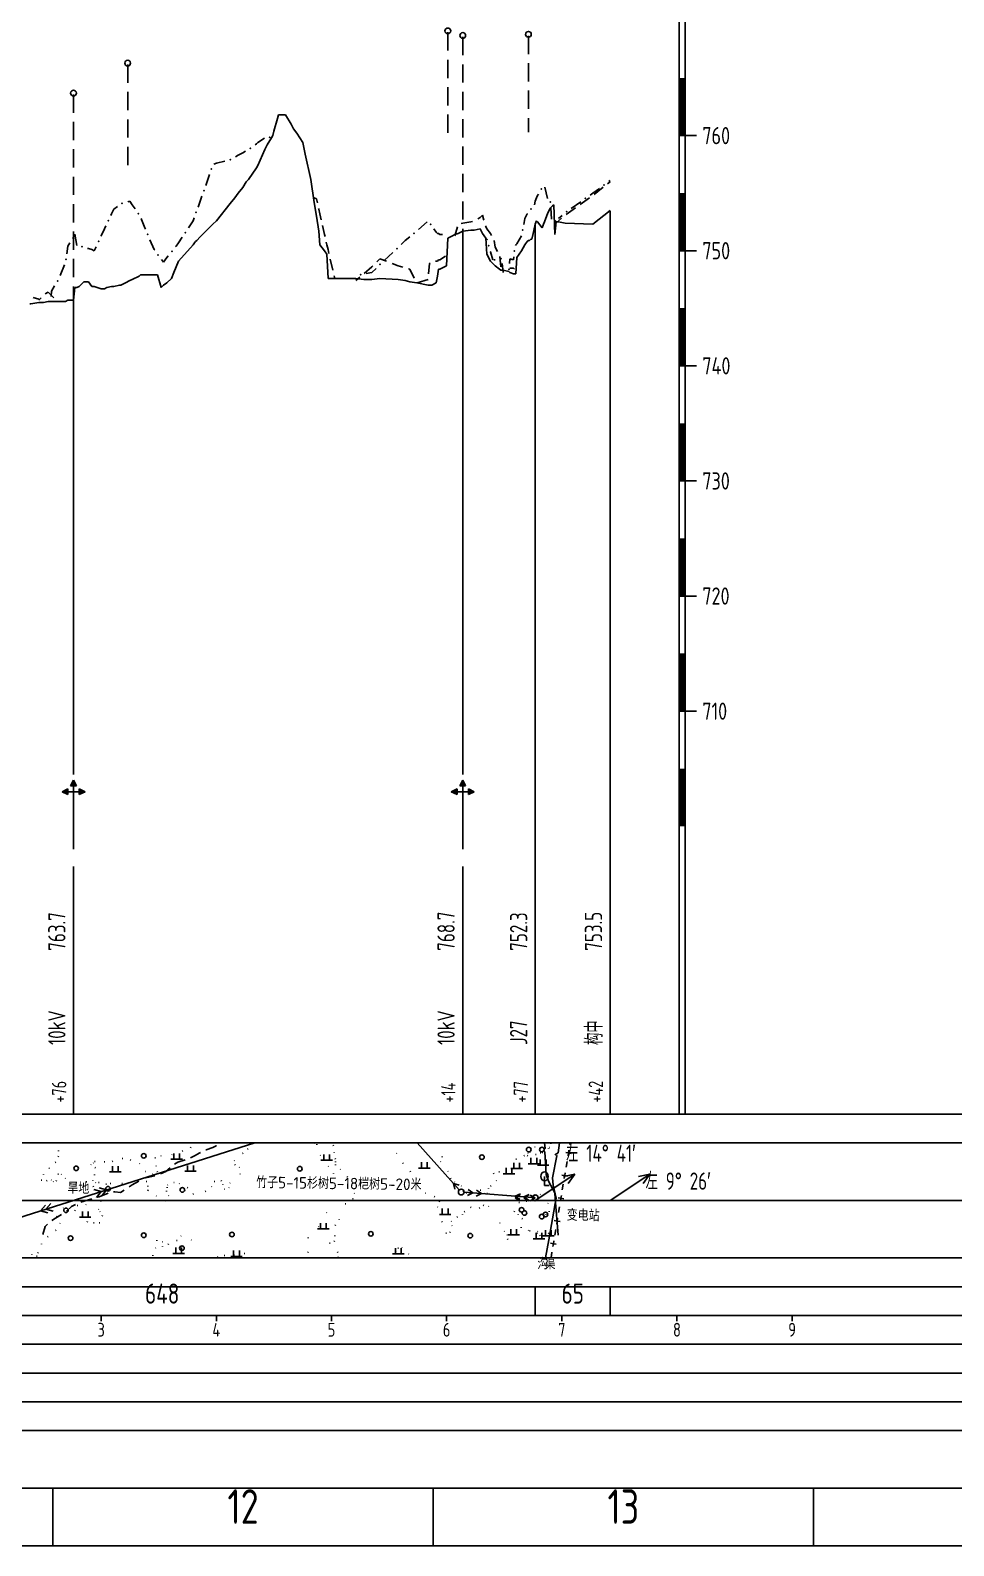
# Model space of a CAD drawing. Header units: millimetres. Extents: x -75 to 1114, y 1275 to 2116.
# Drawn here: x 647.7 to 808.1, y 1275 to 1538.3 of the extents above; entities that cross this region are included whole.
import ezdxf
from ezdxf.enums import TextEntityAlignment as Align

# ---------------------------------------------------------------- set-up
doc = ezdxf.new("R2010")
doc.units = ezdxf.units.MM
doc.linetypes.add('DOT', pattern=[6.35, 0, -6.35])
doc.linetypes.add('HIDDEN2', pattern=[4.7625, 3.175, -1.5875])
for name, color, linetype in [('中心断面', 1, 'Continuous'), ('交叉跨越注记', 3, 'Continuous'), ('右边线', 3, 'Continuous'), ('图框', 1, 'Continuous'), ('地物-交叉跨越', 6, 'Continuous'), ('地物-地类界', 5, 'Continuous'), ('地物-建筑', 2, 'Continuous'), ('地物-植被', 84, 'Continuous'), ('地物-水系', 5, 'Continuous'), ('地物-注记', 1, 'Continuous'), ('地物-道路', 1, 'Continuous'), ('左边线', 2, 'Continuous'), ('标注', 3, 'Continuous')]:
    doc.layers.add(name, color=color, linetype=linetype)
doc.styles.get("Standard").update_dxf_attribs({"font": 'tssdeng', "bigfont": 'tssdchn'})

# ---------------------------------------------------------------- blocks, each defined once
blk = doc.blocks.new('24933331')
at = {"layer": '图框'}
for p, q in [((760.4, 1350), (760.4, 1920)), ((761.4, 1350), (761.4, 1920)), ((760.6, 1520), (760.6, 1530)), ((760.8, 1520), (760.8, 1530)), ((761, 1520), (761, 1530)), ((761.2, 1520), (761.2, 1530)), ((760.4, 1520), (763.4, 1520)), ((760.6, 1500), (760.6, 1510)), ((760.8, 1500), (760.8, 1510)), ((761, 1500), (761, 1510)), ((761.2, 1500), (761.2, 1510)), ((760.4, 1500), (763.4, 1500)), ((760.6, 1480), (760.6, 1490)), ((760.8, 1480), (760.8, 1490)), ((761, 1480), (761, 1490)), ((761.2, 1480), (761.2, 1490)), ((760.4, 1480), (763.4, 1480)), ((760.6, 1460), (760.6, 1470)), ((760.8, 1460), (760.8, 1470)), ((761, 1460), (761, 1470)), ((761.2, 1460), (761.2, 1470)), ((760.4, 1460), (763.4, 1460)), ((760.6, 1440), (760.6, 1450)), ((760.8, 1440), (760.8, 1450)), ((761, 1440), (761, 1450)), ((761.2, 1440), (761.2, 1450)), ((760.4, 1440), (763.4, 1440)), ((760.6, 1420), (760.6, 1430)), ((760.8, 1420), (760.8, 1430)), ((761, 1420), (761, 1430)), ((761.2, 1420), (761.2, 1430)), ((760.4, 1420), (763.4, 1420)), ((760.6, 1400), (760.6, 1410)), ((760.8, 1400), (760.8, 1410)), ((761, 1400), (761, 1410)), ((761.2, 1400), (761.2, 1410))]:
    blk.add_line(p, q, dxfattribs=at)
at = {"layer": '图框', "width": 0.8}
for s, p in [('760', (764.4, 1518.5)), ('750', (764.4, 1498.5)), ('740', (764.4, 1478.5)), ('730', (764.4, 1458.5)), ('720', (764.4, 1438.5)), ('710', (764.4, 1418.5))]:
    blk.add_text(s, height=3, dxfattribs=at).set_placement(p)
blk = doc.blocks.new('249346159')
at = {"layer": '地物-道路'}
for p, q in [((676.23, 1342.74), (677.11, 1343.27)), ((677.11, 1343.27), (677.26, 1343.34)), ((678.17, 1343.76), (678.24, 1343.8)), ((678.24, 1343.8), (679.41, 1344.18)), ((679.41, 1344.18), (679.97, 1344.45)), ((679.97, 1344.45), (680.02, 1344.5)), ((680.88, 1344.99), (680.91, 1345)), ((671.21, 1340.01), (671.96, 1340.65)), ((672.72, 1341.29), (673.34, 1341.63)), ((673.34, 1341.63), (674.57, 1342.03)), ((675.5, 1342.41), (676.23, 1342.74)), ((664.84, 1337.33), (665.39, 1337.71)), ((665.39, 1337.71), (666.56, 1338.35)), ((667.38, 1338.87), (668.26, 1339.04)), ((668.26, 1339.04), (669.34, 1339.28)), ((670.28, 1339.61), (671.21, 1340.01)), ((656.47, 1334.67), (658.38, 1335.27)), ((659.34, 1335.55), (659.96, 1335.72)), ((659.96, 1335.72), (661.19, 1336.28)), ((662.16, 1336.48), (662.36, 1336.5)), ((662.36, 1336.5), (663.38, 1336.34)), ((663.38, 1336.34), (664.02, 1336.76)), ((652.05, 1331.92), (653.12, 1332.57)), ((653.96, 1333.1), (654.87, 1333.94)), ((654.87, 1333.94), (655.56, 1334.27)), ((649.84, 1329.07), (650.28, 1330.44)), ((650.28, 1330.44), (650.67, 1330.85)), ((651.44, 1331.48), (652.05, 1331.92))]:
    blk.add_line(p, q, dxfattribs=at)
blk = doc.blocks.new('k9220')
at = {"layer": '地物-植被'}
for p, q in [((-1, 0), (1, 0)), ((-0.5, 0), (-0.5, 1)), ((0.5, 0), (0.5, 1))]:
    blk.add_line(p, q, dxfattribs=at)
blk = doc.blocks.new('k9371')
at = {"layer": '地物-植被'}
blk.add_circle((0, 0), 0.4, dxfattribs=at)
blk = doc.blocks.new('249349160')
at = {"layer": '地物-水系'}
for p, q in [((737.1, 1343.99), (736.66, 1343.52)), ((736.98, 1345), (737.1, 1343.99))]:
    blk.add_line(p, q, dxfattribs=at)
blk = doc.blocks.new('249349161')
at = {"layer": '地物-水系'}
for p, q in [((736.934, 1343.552), (737.034, 1343.408)), ((737.034, 1343.408), (737.258, 1339.514)), ((737.258, 1339.514), (737.686, 1338.352)), ((737.686, 1338.352), (738.412, 1336.94)), ((738.412, 1336.94), (738.77, 1336.262)), ((738.77, 1336.262), (738.836, 1335.324)), ((738.836, 1335.324), (739.392, 1328.956))]:
    blk.add_line(p, q, dxfattribs=at)
blk = doc.blocks.new('249349163')
at = {"layer": '地物-水系'}
for p, q in [((739.34, 1343.26), (738.8, 1342.91)), ((739.58, 1345), (739.34, 1343.26))]:
    blk.add_line(p, q, dxfattribs=at)
blk = doc.blocks.new('249349164')
at = {"layer": '地物-水系'}
for p, q in [((739.07, 1342.88), (739.13, 1342.72)), ((739.13, 1342.72), (738.36, 1338.89)), ((738.36, 1338.89), (738.48, 1337.66)), ((738.48, 1337.66), (738.82, 1336.11)), ((738.82, 1336.11), (739, 1335.36)), ((739, 1335.36), (738.83, 1334.44)), ((738.83, 1334.44), (737.75, 1328.14)), ((737.75, 1328.14), (737.16, 1325))]:
    blk.add_line(p, q, dxfattribs=at)
blk = doc.blocks.new('249349165')
at = {"layer": '地物-建筑'}
for p, q in [((741.16, 1343.25), (740.67, 1343.33)), ((741.08, 1342.76), (741.16, 1343.25)), ((741.16, 1343.25), (741.24, 1343.74)), ((741.16, 1343.25), (741.65, 1343.17)), ((741.4, 1344.73), (741.45, 1345)), ((740.75, 1340.78), (740.91, 1341.77)), ((740.5, 1339.3), (740.01, 1339.39)), ((740.09, 1336.84), (740.26, 1337.82)), ((740.42, 1338.81), (740.5, 1339.3)), ((740.5, 1339.3), (740.59, 1339.8)), ((740.5, 1339.3), (741, 1339.22)), ((739.85, 1335.36), (739.35, 1335.44)), ((739.77, 1334.86), (739.85, 1335.36)), ((739.85, 1335.36), (739.93, 1335.85)), ((739.85, 1335.36), (740.34, 1335.28)), ((739.44, 1332.89), (739.6, 1333.88)), ((739.19, 1331.41), (738.7, 1331.49)), ((738.78, 1328.95), (738.95, 1329.93)), ((739.11, 1330.92), (739.19, 1331.41)), ((739.19, 1331.41), (739.27, 1331.91)), ((739.19, 1331.41), (739.69, 1331.33)), ((738.54, 1327.47), (738.04, 1327.55)), ((738.46, 1326.97), (738.54, 1327.47)), ((738.54, 1327.47), (738.62, 1327.96)), ((738.54, 1327.47), (739.03, 1327.38)), ((738.13, 1325), (738.29, 1325.99))]:
    blk.add_line(p, q, dxfattribs=at)
blk = doc.blocks.new('k9374')
at = {"layer": '地物-植被'}
for q in [(0, 1.6), (0.8, 0)]:
    blk.add_line((0, 0), q, dxfattribs=at)
blk.add_ellipse((0, 1.6), major_axis=(0, 0.8), ratio=0.8, dxfattribs=at)
blk = doc.blocks.new('k10kv')
at = {"layer": '标注'}
for p, q in [((-1, 11.5), (-2, 11)), ((-1, 10.5), (-2, 11)), ((-1.1, 11.3382), (-1.7764, 11)), ((-1.1, 10.6618), (-1.7764, 11)), ((-1.2, 11.1764), (-1.5528, 11)), ((-1.2, 10.8236), (-1.5528, 11)), ((-1.2, 10.8236), (-1.2, 11.1764)), ((-1.1, 10.6618), (-1.1, 11.3382)), ((-1, 10.5), (-1, 11.5)), ((-1, 11), (1, 11)), ((0, 13), (-0.5, 12)), ((0.5, 12), (-0.5, 12)), ((0, 12.7764), (-0.3382, 12.1)), ((0.3382, 12.1), (-0.3382, 12.1)), ((0, 12.5528), (-0.1764, 12.2)), ((0.1764, 12.2), (-0.1764, 12.2)), ((0.5, 12), (0, 13)), ((0.3382, 12.1), (0, 12.7764)), ((0.1764, 12.2), (0, 12.5528)), ((0, 1), (0, 12)), ((1, 11.5), (2, 11)), ((1, 10.5), (1, 11.5)), ((1, 10.5), (2, 11)), ((1.1, 11.3382), (1.7764, 11)), ((1.1, 10.6618), (1.1, 11.3382)), ((1.1, 10.6618), (1.7764, 11)), ((1.2, 11.1764), (1.5528, 11)), ((1.2, 10.8236), (1.2, 11.1764)), ((1.2, 10.8236), (1.5528, 11))]:
    blk.add_line(p, q, dxfattribs=at)
blk = doc.blocks.new('2410245017')
at = {"layer": '地物-交叉跨越'}
for p, q in [((686.66, 1345), (623.74, 1325)), ((660, 1336.53), (658.74, 1336.87)), ((660, 1336.53), (659.17, 1335.52)), ((660.92, 1336.82), (659.66, 1337.16)), ((660.92, 1336.82), (660.09, 1335.81)), ((649.48, 1333.18), (650.31, 1334.19)), ((649.48, 1333.18), (650.74, 1332.84)), ((650.4, 1333.47), (651.23, 1334.48)), ((650.4, 1333.47), (651.66, 1333.13))]:
    blk.add_line(p, q, dxfattribs=at)

msp = doc.modelspace()

# ---------------------------------------------------------------- linework, layer by layer
at = {"layer": '中心断面', "linetype": 'Continuous'}
for p, q in [((690, 1520.8), (690.6, 1523)), ((690.6, 1523), (690.8, 1523.6)), ((690.8, 1523.6), (691.2, 1523.6)), ((691.2, 1523.6), (691.8, 1523.6)), ((691.8, 1523.6), (692, 1523.6)), ((692, 1523.6), (693, 1522)), ((693, 1522), (693.4, 1521.2)), ((688.8, 1518.4), (689.6, 1519.6)), ((689.6, 1519.6), (689.8, 1520)), ((689.8, 1520), (690, 1520.8)), ((693.4, 1521.2), (694, 1520.4)), ((694, 1520.4), (695, 1518.8)), ((687.2, 1514.8), (688.4, 1517.6)), ((688.4, 1517.6), (688.8, 1518.4)), ((695, 1518.8), (695.4, 1516.8)), ((695.4, 1516.8), (696.4, 1512.4)), ((685.6, 1512.4), (687, 1514.4)), ((687, 1514.4), (687.2, 1514.8)), ((684.6, 1511), (685.2, 1512)), ((685.2, 1512), (685.6, 1512.4)), ((696.4, 1512.4), (697, 1508.4)), ((682.4, 1508.2), (683.2, 1509.2)), ((683.2, 1509.2), (683.8, 1510)), ((683.8, 1510), (684.6, 1511)), ((680, 1505.2), (682.4, 1508.2)), ((697, 1508.4), (697.4, 1506)), ((737, 1505), (737.6, 1506.6)), ((737.6, 1506.6), (737.8, 1507)), ((737.8, 1507), (738, 1507.4)), ((738, 1507.4), (738.2, 1507.6)), ((738.2, 1507.6), (738.4, 1507.8)), ((738.4, 1507.8), (738.6, 1508)), ((738.6, 1508), (738.8, 1502.8)), ((745.4, 1504.6), (748.4, 1507)), ((677.2, 1502.4), (679.4, 1504.6)), ((679.4, 1504.6), (680, 1505.2)), ((697.4, 1506), (697.8, 1503.4)), ((722.8, 1503.4), (724.2, 1503.6)), ((724.2, 1503.6), (724.8, 1503.6)), ((724.8, 1503.6), (725.8, 1503.8)), ((725.8, 1503.8), (726.2, 1503)), ((735, 1503), (735.2, 1503.8)), ((735.2, 1503.8), (735.4, 1504.6)), ((735.4, 1504.6), (735.6, 1505.2)), ((735.6, 1505.2), (735.8, 1505)), ((735.8, 1505), (736.6, 1504)), ((736.6, 1504), (736.8, 1504.6)), ((736.8, 1504.6), (737, 1505)), ((738.8, 1502.8), (739, 1505)), ((739, 1505), (739.4, 1505)), ((739.4, 1505), (740.6, 1504.8)), ((740.6, 1504.8), (745.4, 1504.6)), ((673.4, 1498.2), (676, 1501)), ((676, 1501), (676.2, 1501.4)), ((676.2, 1501.4), (676.4, 1501.6)), ((676.4, 1501.6), (676.6, 1501.8)), ((676.6, 1501.8), (677.2, 1502.4)), ((697.8, 1503.4), (698, 1501)), ((698, 1501), (698.8, 1500)), ((720, 1497.4), (720.2, 1502.2)), ((720.2, 1502.2), (721, 1502.6)), ((721, 1502.6), (721.4, 1502.8)), ((721.4, 1502.8), (722, 1503)), ((722, 1503), (722.8, 1503.4)), ((726.2, 1503), (726.8, 1502.2)), ((726.8, 1502.2), (727, 1499.4)), ((733, 1500), (733.6, 1501)), ((733.6, 1501), (734, 1501.6)), ((734, 1501.6), (734.2, 1501.8)), ((734.2, 1501.8), (734.4, 1501.8)), ((734.4, 1501.8), (734.6, 1502)), ((734.6, 1502), (734.8, 1502)), ((734.8, 1502), (735, 1503)), ((673, 1497.2), (673.4, 1498.2)), ((698.8, 1500), (699.2, 1499.4)), ((699.2, 1499.4), (699.4, 1495.2)), ((727, 1499.4), (727.6, 1498.2)), ((727.6, 1498.2), (728, 1497.8)), ((732, 1496), (732.2, 1498.8)), ((732.2, 1498.8), (733, 1500)), ((665.4, 1495), (666.6, 1495.6)), ((666.6, 1495.6), (666.8, 1495.8)), ((666.8, 1495.8), (667, 1495.8)), ((667, 1495.8), (667.6, 1495.8)), ((667.6, 1495.8), (668, 1495.8)), ((668, 1495.8), (669.2, 1495.8)), ((669.2, 1495.8), (669.8, 1495.8)), ((669.8, 1495.8), (670.4, 1493.6)), ((672.2, 1495.2), (672.6, 1496.2)), ((672.6, 1496.2), (673, 1497.2)), ((718.2, 1494.4), (718.4, 1495.6)), ((718.4, 1495.6), (718.6, 1496.8)), ((718.6, 1496.8), (718.8, 1496.8)), ((718.8, 1496.8), (720, 1497.4)), ((728, 1497.8), (728.2, 1497.6)), ((728.2, 1497.6), (728.4, 1497.4)), ((728.4, 1497.4), (729.2, 1496.8)), ((729.2, 1496.8), (729.4, 1496.6)), ((729.4, 1496.6), (729.6, 1496.6)), ((729.6, 1496.6), (729.8, 1496.6)), ((729.8, 1496.6), (730.8, 1496.4)), ((730.8, 1496.4), (731, 1496.2)), ((731, 1496.2), (731.6, 1496)), ((731.6, 1496), (731.8, 1496)), ((731.8, 1496), (732, 1496)), ((655.2, 1491.4), (655.4, 1493.6)), ((655.4, 1493.6), (655.8, 1493.6)), ((655.8, 1493.6), (656.2, 1493.8)), ((656.2, 1493.8), (657, 1494.6)), ((657, 1494.6), (657.6, 1494.6)), ((657.6, 1494.6), (657.8, 1494.6)), ((657.8, 1494.6), (658.4, 1493.8)), ((658.4, 1493.8), (658.8, 1493.8)), ((658.8, 1493.8), (660, 1493.4)), ((660, 1493.4), (660.6, 1493.4)), ((660.6, 1493.4), (661, 1493.6)), ((661, 1493.6), (661.8, 1493.8)), ((661.8, 1493.8), (662.2, 1493.8)), ((662.2, 1493.8), (663.2, 1494)), ((663.2, 1494), (663.4, 1494)), ((663.4, 1494), (664.2, 1494.4)), ((664.2, 1494.4), (665, 1494.8)), ((665, 1494.8), (665.4, 1495)), ((670.4, 1493.6), (670.8, 1494)), ((670.8, 1494), (671.4, 1494.4)), ((671.4, 1494.4), (672.2, 1495.2)), ((699.4, 1495.2), (700.6, 1495.2)), ((700.6, 1495.2), (701.4, 1495.2)), ((701.4, 1495.2), (704.2, 1495.2)), ((704.2, 1495.2), (705.6, 1495)), ((705.6, 1495), (707, 1495)), ((707, 1495), (708.4, 1495.2)), ((708.4, 1495.2), (711.6, 1495)), ((711.6, 1495), (712.8, 1494.8)), ((712.8, 1494.8), (713.6, 1494.6)), ((713.6, 1494.6), (714.8, 1494.4)), ((714.8, 1494.4), (716.8, 1494)), ((716.8, 1494), (717, 1494)), ((717, 1494), (717.4, 1494)), ((717.4, 1494), (718.2, 1494.4)), ((647.6, 1490.8), (647.8, 1490.8)), ((647.8, 1490.8), (649.2, 1491)), ((649.2, 1491), (650, 1491)), ((650, 1491), (650.8, 1491.2)), ((650.8, 1491.2), (651.2, 1491.2)), ((651.2, 1491.2), (651.4, 1491.2)), ((651.4, 1491.2), (652.2, 1491.2)), ((652.2, 1491.2), (652.6, 1491.2)), ((652.6, 1491.2), (653.8, 1491.2)), ((653.8, 1491.2), (654.2, 1491.4)), ((654.2, 1491.4), (654.6, 1491.4)), ((654.6, 1491.4), (655, 1491.4)), ((655, 1491.4), (655.2, 1491.4))]:
    msp.add_line(p, q, dxfattribs=at)
at = {"layer": '交叉跨越注记', "linetype": 'HIDDEN2'}
for p, q in [((720.2, 1537.95), (720.2, 1520.2)), ((722.8, 1537.15), (722.8, 1503.4)), ((734.2, 1537.35), (734.2, 1520.6)), ((664.6, 1532.35), (664.6, 1513.6)), ((655.2, 1527.15), (655.2, 1491.4))]:
    msp.add_line(p, q, dxfattribs=at)
at = {"layer": '交叉跨越注记', "linetype": 'Continuous'}
for p, q in [((722.8, 1409), (722.8, 1503.4)), ((655.2, 1409), (655.2, 1491.4)), ((655.2, 1350), (655.2, 1393)), ((722.8, 1350), (722.8, 1393))]:
    msp.add_line(p, q, dxfattribs=at)
for centre in [(720.2, 1538.2), (722.8, 1537.4), (734.2, 1537.6), (664.6, 1532.6), (655.2, 1527.4)]:
    msp.add_circle(centre, 0.5, dxfattribs=at)
at = {"layer": '右边线', "linetype": 'Continuous'}
for p, q in [((687.2, 1518.8), (688.34, 1519.56)), ((683.8, 1516.6), (684.6, 1517)), ((684.6, 1517), (685.05, 1517.3)), ((686.72, 1518.4), (687, 1518.6)), ((687, 1518.6), (687.2, 1518.8)), ((679.55, 1515.05), (680, 1515.2)), ((680, 1515.2), (681.48, 1515.57)), ((683.33, 1516.29), (683.8, 1516.6)), ((678.15, 1511.36), (678.8, 1513.26)), ((748.15, 1512.02), (748.4, 1512.2)), ((677.2, 1508.6), (677.5, 1509.47)), ((735.4, 1508.6), (735.6, 1509.2)), ((735.6, 1509.2), (735.8, 1509.6)), ((735.8, 1509.6), (735.94, 1509.85)), ((737.04, 1511.02), (737.49, 1509.07)), ((744.92, 1509.66), (745.4, 1510)), ((745.4, 1510), (746.54, 1510.83)), ((661.66, 1506.13), (661.8, 1506.4)), ((661.8, 1506.4), (662.2, 1507.2)), ((662.2, 1507.2), (662.83, 1507.7)), ((664.6, 1508.5), (665, 1508.6)), ((665, 1508.6), (665.4, 1508)), ((665.4, 1508), (665.88, 1507.28)), ((676.82, 1507.59), (677.2, 1508.6)), ((733.6, 1505.6), (734, 1506.4)), ((734, 1506.4), (734.02, 1506.44)), ((735.25, 1507.98), (735.4, 1508.6)), ((738.07, 1507.48), (738.19, 1505.49)), ((739.4, 1505.6), (740.05, 1506.15)), ((741.65, 1507.35), (743.28, 1508.5)), ((660, 1502.6), (660.6, 1503.8)), ((660.6, 1503.8), (660.81, 1504.32)), ((666.93, 1505.6), (667, 1505.4)), ((667, 1505.4), (667.6, 1504)), ((667.6, 1504), (667.7, 1503.75)), ((675.17, 1503.99), (676, 1505.2)), ((676, 1505.2), (676.17, 1505.7)), ((715.11, 1503.68), (716.59, 1505.02)), ((717.79, 1503.81), (718.2, 1503.2)), ((733.39, 1504.56), (733.6, 1505.6)), ((738.6, 1505), (738.8, 1505)), ((738.8, 1505), (739, 1505.2)), ((654.2, 1500.8), (654.57, 1501.35)), ((655.43, 1502.86), (655.78, 1500.89)), ((659.96, 1502.51), (660, 1502.6)), ((668.47, 1501.91), (669.2, 1500.2)), ((673, 1500.8), (673.4, 1501.4)), ((673.4, 1501.4), (674.04, 1502.34)), ((712.08, 1501.08), (712.8, 1501.8)), ((712.8, 1501.8), (713.58, 1502.39)), ((718.2, 1503.2), (718.4, 1503)), ((718.4, 1503), (718.6, 1503)), ((718.6, 1503), (718.8, 1502.8)), ((718.8, 1502.8), (719.3, 1502.8)), ((726.8, 1502), (727, 1502)), ((727, 1502), (727.05, 1501.82)), ((731.95, 1500.91), (732, 1501)), ((732, 1501), (732.2, 1501.2)), ((732.2, 1501.2), (733, 1502.6)), ((733, 1502.6), (733, 1502.6)), ((654.01, 1499.48), (654.2, 1500.8)), ((657.65, 1500.4), (657.8, 1500.4)), ((657.8, 1500.4), (658.4, 1500.2)), ((658.4, 1500.2), (658.8, 1500)), ((658.8, 1500), (659.12, 1500.7)), ((669.2, 1500.2), (669.29, 1500.08)), ((670.48, 1498.48), (670.8, 1498)), ((670.8, 1498), (671.4, 1498.8)), ((671.4, 1498.8), (671.66, 1499.13)), ((672.92, 1500.68), (673, 1500.8)), ((709.17, 1498.32), (710.63, 1499.69)), ((727.58, 1499.89), (727.6, 1499.8)), ((727.6, 1499.8), (728, 1498.4)), ((728.2, 1498.4), (728.4, 1498.4)), ((728.4, 1498.4), (728.45, 1498.41)), ((730.93, 1497.79), (731, 1498.6)), ((731, 1498.6), (731.6, 1498.4)), ((731.6, 1498.4), (731.65, 1498.95)), ((652.87, 1495.67), (653.61, 1497.53)), ((706.05, 1496.06), (707, 1496.2)), ((707, 1496.2), (707.74, 1496.94)), ((729.67, 1497.78), (729.8, 1496.2)), ((651.3, 1492.06), (651.4, 1493)), ((651.4, 1493), (651.92, 1493.92)), ((648.16, 1491.9), (649.2, 1491.6))]:
    msp.add_line(p, q, dxfattribs=at)
at = {"layer": '右边线'}
for p in [(689.26, 1519.68), (685.9, 1517.82), (679.13, 1514.2), (682.44, 1515.82), (747.34, 1511.42), (677.83, 1510.42), (736.44, 1510.71), (744.1, 1509.08), (663.63, 1508.26), (666.44, 1506.44), (676.48, 1506.65), (734.63, 1507.23), (738.01, 1508.48), (740.84, 1506.77), (661.22, 1505.23), (717.2, 1504.6), (733.2, 1503.58), (655.1, 1502.2), (659.54, 1501.61), (668.07, 1502.83), (674.61, 1503.16), (714.35, 1503.03), (727.31, 1500.86), (653.87, 1498.49), (656.69, 1500.68), (669.89, 1499.28), (672.3, 1499.9), (711.36, 1500.38), (729.42, 1498.6), (731.74, 1499.95), (705.07, 1495.85), (708.44, 1497.64), (730.84, 1496.79), (652.45, 1494.77)]:
    msp.add_point(p, dxfattribs=at)
at = {"layer": '图框', "linetype": 'Continuous'}
for p, q in [((-50, 1350), (1104, 1350)), ((0, 1345), (1104, 1345)), ((0, 1335), (1104, 1335)), ((0, 1325), (1104, 1325)), ((-50, 1320), (1104, 1320)), ((-50, 1315), (1104, 1315)), ((660, 1315), (660, 1314)), ((680, 1315), (680, 1314)), ((700, 1315), (700, 1314)), ((720, 1315), (720, 1314)), ((740, 1315), (740, 1314)), ((760, 1315), (760, 1314)), ((780, 1315), (780, 1314)), ((-50, 1310), (1104, 1310)), ((-50, 1305), (1104, 1305)), ((-50, 1300), (1104, 1300)), ((-50, 1295), (1104, 1295)), ((-50, 1285), (1104, 1285)), ((651.61, 1275), (651.61, 1285)), ((717.67, 1275), (717.67, 1285)), ((783.72, 1275), (783.72, 1285)), ((-75, 1275), (1114, 1275))]:
    msp.add_line(p, q, dxfattribs=at)
at = {"layer": '地物-交叉跨越', "linetype": 'Continuous'}
for p, q in [((714.88, 1345), (722.2, 1336.83)), ((721.41, 1336.96), (721.2, 1337.94)), ((722.15, 1337.63), (721.2, 1337.94)), ((723.04, 1336.41), (734.9, 1335.48)), ((723.63, 1335.87), (724.53, 1336.3)), ((723.71, 1336.86), (724.53, 1336.3)), ((725.12, 1335.75), (726.03, 1336.18)), ((725.2, 1336.75), (726.03, 1336.18)), ((732.77, 1335.94), (731.9, 1335.44)), ((732.77, 1334.94), (731.9, 1335.44)), ((732.81, 1336.15), (731.91, 1335.72)), ((732.73, 1335.15), (731.91, 1335.72)), ((734.27, 1335.94), (733.4, 1335.44)), ((734.27, 1334.94), (733.4, 1335.44)), ((734.31, 1336.03), (733.41, 1335.6)), ((734.23, 1335.03), (733.41, 1335.6)), ((734.51, 1335.91), (735.4, 1335.45)), ((734.56, 1334.91), (735.4, 1335.45))]:
    msp.add_line(p, q, dxfattribs=at)
for centre in [(722.54, 1336.45), (735.4, 1335.44)]:
    msp.add_circle(centre, 0.5, dxfattribs=at)
at = {"layer": '地物-地类界', "linetype": 'DOT'}
for p, q in [((651.76, 1345), (652.57, 1343.66)), ((652.57, 1343.66), (652.58, 1342.68)), ((670.34, 1342.71), (672.25, 1342.92)), ((672.25, 1342.92), (674.08, 1343.55)), ((674.08, 1343.55), (675.54, 1344.15)), ((675.54, 1344.15), (675.76, 1345)), ((683.07, 1341.89), (684.57, 1343.16)), ((684.57, 1343.16), (685.42, 1343.92)), ((685.42, 1343.92), (686.84, 1345)), ((697.19, 1345), (698.05, 1342.87)), ((697.45, 1344.76), (697.99, 1342.79)), ((698.05, 1342.87), (699.45, 1340.97)), ((700.33, 1344.5), (700.27, 1345)), ((700.46, 1343.29), (700.33, 1344.5)), ((700.68, 1342.18), (700.46, 1343.29)), ((709.78, 1345), (711.27, 1343.2)), ((711.27, 1343.2), (712.39, 1341.5)), ((719.2, 1342.53), (719.53, 1345)), ((734.18, 1343.23), (732.13, 1342.17)), ((734.08, 1342.76), (732.38, 1342.95)), ((733.41, 1342.73), (734.45, 1343.32)), ((736.33, 1343.27), (734.08, 1342.76)), ((734.45, 1343.32), (735.3, 1344.23)), ((735.3, 1344.23), (735.44, 1345)), ((735.45, 1342.97), (736.61, 1343.29)), ((737.94, 1344.21), (736.33, 1343.27)), ((736.61, 1343.29), (737.66, 1343.95)), ((737.66, 1343.95), (738.09, 1344.85)), ((738.09, 1344.85), (738.12, 1345)), ((651, 1340.63), (649.99, 1339.56)), ((652.11, 1341.63), (651, 1340.63)), ((652.58, 1342.68), (652.11, 1341.63)), ((658.2, 1341.19), (658.62, 1341.44)), ((658.99, 1340.68), (658.2, 1341.19)), ((658.62, 1341.44), (658.83, 1341.74)), ((658.82, 1339.39), (658.99, 1340.68)), ((658.83, 1341.74), (660.53, 1341.68)), ((660.53, 1341.68), (661.92, 1341.77)), ((661.92, 1341.77), (663.64, 1342.3)), ((663.64, 1342.3), (665.03, 1342.03)), ((665.03, 1342.03), (666.65, 1341.42)), ((666.65, 1341.42), (667.67, 1340.03)), ((669.34, 1342.38), (670.34, 1342.71)), ((669.55, 1340.93), (669.34, 1342.38)), ((669.77, 1339.9), (669.55, 1340.93)), ((683.25, 1341.13), (683.07, 1341.89)), ((684.04, 1340.71), (683.25, 1341.13)), ((684.15, 1339.53), (684.04, 1340.71)), ((699.45, 1340.97), (700.37, 1339.69)), ((700.7, 1341.66), (700.68, 1342.18)), ((700.71, 1341.12), (700.7, 1341.66)), ((701.56, 1340.37), (700.71, 1341.12)), ((702.8, 1339.05), (701.56, 1340.37)), ((712.39, 1341.5), (713.65, 1340.05)), ((718.95, 1341.67), (719.2, 1342.53)), ((720.29, 1340.01), (718.95, 1341.67)), ((732.13, 1342.17), (730.45, 1341.93)), ((649.99, 1339.56), (649.59, 1338.5)), ((649.59, 1338.5), (650.5, 1338.41)), ((650.5, 1338.41), (651.3, 1338.58)), ((651.3, 1338.58), (651.64, 1338.24)), ((651.64, 1338.24), (652.21, 1338.36)), ((652.21, 1338.36), (652.49, 1339.53)), ((652.49, 1339.53), (653.04, 1339.54)), ((653.04, 1339.54), (653.75, 1338.88)), ((653.75, 1338.88), (654.67, 1337.85)), ((654.67, 1337.85), (655.68, 1338.08)), ((655.68, 1338.08), (657.39, 1338.2)), ((657.39, 1338.2), (658.54, 1338.37)), ((658.54, 1338.37), (658.82, 1339.39)), ((659.08, 1338.13), (658.61, 1337.44)), ((659.64, 1338.13), (659.08, 1338.13)), ((660.93, 1337.8), (659.64, 1338.13)), ((661.66, 1337.95), (660.93, 1337.8)), ((663.69, 1337.96), (661.66, 1337.95)), ((666.5, 1338.25), (663.69, 1337.96)), ((667.93, 1338.29), (666.5, 1338.25)), ((667.67, 1340.03), (668.94, 1339.51)), ((668.11, 1337.4), (667.93, 1338.29)), ((668.94, 1339.51), (669.77, 1339.9)), ((671.47, 1337.2), (671.5, 1337.65)), ((671.5, 1337.65), (672.59, 1338.12)), ((672.59, 1338.12), (673.53, 1337.93)), ((673.53, 1337.93), (674.96, 1337.26)), ((679.18, 1337.34), (679.64, 1338.25)), ((679.64, 1338.25), (680.86, 1338.44)), ((680.86, 1338.44), (681.11, 1337.83)), ((681.11, 1337.83), (681.39, 1336.95)), ((682.19, 1337.15), (682.34, 1337.99)), ((682.34, 1337.99), (684.15, 1339.53)), ((700.37, 1339.69), (700.09, 1337.03)), ((703.97, 1336.17), (702.8, 1339.05)), ((713.65, 1340.05), (714.91, 1338.08)), ((714.91, 1338.08), (716.3, 1336.28)), ((720.7, 1338.76), (720.29, 1340.01)), ((721.44, 1338.14), (720.7, 1338.76)), ((721.44, 1338.14), (720.7, 1338.76)), ((722.59, 1337.47), (721.44, 1338.14)), ((722.59, 1337.47), (721.44, 1338.14)), ((728.67, 1338.47), (727.71, 1337.53)), ((729.15, 1339.97), (728.13, 1339.73)), ((728.13, 1339.73), (728.67, 1338.47)), ((657.34, 1334.22), (657.87, 1335.2)), ((658.61, 1337.44), (659.61, 1335.7)), ((659.57, 1335.61), (659.94, 1334.91)), ((668.13, 1336.74), (668.11, 1337.4)), ((668.16, 1336.7), (669.53, 1335.78)), ((669.53, 1335.78), (671.02, 1334.89)), ((671.02, 1334.89), (671.73, 1335.76)), ((671.34, 1336.57), (671.47, 1337.2)), ((671.73, 1335.76), (671.34, 1336.57)), ((674.96, 1337.26), (675.94, 1336.09)), ((675.94, 1336.09), (678.07, 1336.52)), ((678.07, 1336.52), (679.18, 1337.34)), ((681.39, 1336.95), (682.19, 1337.15)), ((700.09, 1337.03), (699.17, 1332.9)), ((702.38, 1334.37), (703.68, 1335.22)), ((703.68, 1335.22), (703.97, 1336.17)), ((716.3, 1336.28), (717.85, 1335.66)), ((717.85, 1335.66), (718.73, 1334.87)), ((722.95, 1336.51), (722.59, 1337.47)), ((722.95, 1336.51), (722.59, 1337.47)), ((723.47, 1336.18), (722.95, 1336.51)), ((723.47, 1336.18), (722.95, 1336.51)), ((725.93, 1336.79), (723.47, 1336.18)), ((725.93, 1336.79), (723.47, 1336.18)), ((726.66, 1336.16), (725.93, 1336.79)), ((727.07, 1336.2), (726.66, 1336.16)), ((727.28, 1337.09), (727.07, 1336.2)), ((727.71, 1337.53), (727.28, 1337.09)), ((732.43, 1332.47), (732.58, 1335.34)), ((732.58, 1335.34), (733.87, 1335.27)), ((733.87, 1335.27), (735.35, 1334.94)), ((735.19, 1335.91), (736.23, 1336.08)), ((735.35, 1334.93), (735.55, 1335.4)), ((735.35, 1334.94), (735.66, 1335.35)), ((735.45, 1335.93), (736.49, 1335.83)), ((736.23, 1336.08), (737.63, 1335.11)), ((736.49, 1335.83), (737.61, 1334.54)), ((737.63, 1335.11), (737.79, 1333.11)), ((653.47, 1333.7), (652.25, 1332.28)), ((655.42, 1333.18), (655.83, 1334.11)), ((655.83, 1334.11), (657.34, 1334.22)), ((659.94, 1334.91), (659.52, 1333.49)), ((659.52, 1333.49), (659.77, 1333.08)), ((659.77, 1333.08), (660.21, 1332.35)), ((660.21, 1332.35), (659.77, 1331.12)), ((699.17, 1332.9), (697.8, 1330.46)), ((701.31, 1331.6), (702.38, 1334.37)), ((718.73, 1334.87), (718.42, 1333.89)), ((718.42, 1333.89), (719.16, 1331.3)), ((721.79, 1332.1), (722.73, 1332.46)), ((722.73, 1332.46), (723.06, 1333.02)), ((723.06, 1333.02), (724.17, 1333.8)), ((724.17, 1333.8), (725.67, 1333.64)), ((725.67, 1333.64), (726.34, 1334.14)), ((726.34, 1334.14), (727.26, 1334.01)), ((727.26, 1334.01), (729.21, 1331.1)), ((731.75, 1333.01), (732.56, 1334.61)), ((733.15, 1331.8), (731.75, 1333.01)), ((732.94, 1330.23), (732.43, 1332.47)), ((732.56, 1334.61), (733.83, 1334.88)), ((733.83, 1334.88), (735.35, 1334.93)), ((737.25, 1332.56), (736.24, 1328.86)), ((737.61, 1334.54), (737.25, 1332.56)), ((737.79, 1333.11), (737.74, 1329.27)), ((652.16, 1329.8), (650.77, 1328.73)), ((652.87, 1331.04), (652.16, 1329.8)), ((652.25, 1332.28), (652.87, 1331.04)), ((657.61, 1331.3), (656.76, 1330.36)), ((658.76, 1331.09), (657.61, 1331.3)), ((659.77, 1331.12), (658.76, 1331.09)), ((697.8, 1330.46), (695.95, 1328.55)), ((700.57, 1328.8), (700.62, 1330.66)), ((700.62, 1330.66), (701.31, 1331.6)), ((719.16, 1331.3), (719.86, 1329.31)), ((720.57, 1329.42), (720.94, 1330.56)), ((720.79, 1331.35), (721.79, 1332.1)), ((720.94, 1330.56), (720.79, 1331.35)), ((729.21, 1331.1), (730, 1329.67)), ((730, 1329.67), (730.52, 1329.04)), ((734.49, 1329.68), (732.94, 1330.23)), ((734.2, 1329.76), (733.15, 1331.8)), ((735.85, 1329.62), (734.2, 1329.76)), ((649.66, 1327.47), (649.03, 1325.93)), ((650.77, 1328.73), (649.66, 1327.47)), ((669.66, 1328.09), (669.48, 1326.77)), ((670.67, 1327.77), (669.66, 1328.09)), ((670.66, 1326.9), (670.67, 1327.77)), ((671.67, 1327.42), (671.48, 1326.93)), ((673.19, 1328.04), (671.67, 1327.42)), ((673.87, 1328.84), (673.19, 1328.04)), ((675.71, 1328.11), (673.87, 1328.84)), ((695.95, 1328.55), (695.92, 1326.06)), ((699.66, 1327.55), (700.49, 1327.86)), ((701.09, 1325.97), (699.66, 1327.55)), ((700.49, 1327.86), (700.57, 1328.8)), ((719.86, 1329.31), (720.57, 1329.42)), ((730.52, 1329.04), (730.58, 1328.3)), ((730.58, 1328.3), (732.46, 1325)), ((735.78, 1329.28), (735.14, 1329.54)), ((736.24, 1328.86), (735.78, 1329.28)), ((737.2, 1329.57), (736.51, 1329.65)), ((737.74, 1329.27), (737.2, 1329.57)), ((647.97, 1325.62), (647.79, 1325)), ((648.87, 1325.3), (647.97, 1325.62)), ((649.03, 1325.93), (648.87, 1325.3)), ((669.48, 1326.77), (668.99, 1325.46)), ((668.99, 1325.46), (668.99, 1325)), ((680.31, 1325.17), (679.85, 1325)), ((681.48, 1325.44), (680.31, 1325.17)), ((683.14, 1325.46), (681.48, 1325.44)), ((684.92, 1325.79), (683.14, 1325.46)), ((685.49, 1325), (684.92, 1325.79)), ((695.92, 1326.06), (695.83, 1325)), ((700.98, 1325), (701.16, 1325.08)), ((701.16, 1325.08), (701.09, 1325.97)), ((711.1, 1326.01), (711.54, 1326.69)), ((711.5, 1325), (711.1, 1326.01)), ((711.54, 1326.69), (712.22, 1326.8)), ((712.22, 1326.8), (713.39, 1325.72)), ((713.39, 1325.72), (713.85, 1325))]:
    msp.add_line(p, q, dxfattribs=at)
at = {"layer": '左边线', "linetype": 'Continuous'}
for p, q in [((747.96, 1511.65), (748.4, 1512)), ((697, 1509.2), (697.4, 1509)), ((697.4, 1509), (697.56, 1508.3)), ((743.18, 1508.03), (744.81, 1509.18)), ((745.62, 1509.77), (747.18, 1511.02)), ((697.77, 1507.33), (697.8, 1507.2)), ((697.8, 1507.2), (698, 1506.4)), ((698, 1506.4), (698.23, 1505.38)), ((725.8, 1505.8), (726.2, 1506.2)), ((726.2, 1506.2), (726.47, 1505.29)), ((740.73, 1506.29), (742.36, 1507.45)), ((698.44, 1504.4), (698.8, 1502.8)), ((721.4, 1502.6), (721.87, 1504.18)), ((722.54, 1504.74), (722.8, 1504.8)), ((722.8, 1504.8), (724.2, 1505)), ((724.2, 1505), (724.5, 1505.1)), ((725.39, 1505.55), (725.8, 1505.8)), ((726.76, 1504.33), (726.8, 1504.2)), ((726.8, 1504.2), (727, 1503.8)), ((727, 1503.8), (727.6, 1503)), ((739.4, 1505.2), (739.95, 1505.66)), ((698.8, 1502.8), (698.88, 1502.45)), ((699.09, 1501.47), (699.2, 1501)), ((699.2, 1501), (699.4, 1500.2)), ((727.6, 1503), (727.79, 1502.63)), ((728.23, 1501.76), (728.4, 1500.6)), ((699.4, 1500.2), (699.56, 1499.53)), ((699.79, 1498.56), (700.26, 1496.61)), ((707.87, 1498.07), (708.4, 1498.6)), ((708.4, 1498.6), (709.57, 1498.16)), ((718.09, 1498.17), (718.2, 1498.2)), ((718.2, 1498.2), (718.4, 1498.2)), ((718.4, 1498.2), (718.6, 1498.4)), ((718.6, 1498.4), (718.8, 1498.4)), ((718.8, 1498.4), (719.81, 1499.07)), ((728.4, 1500.6), (728.81, 1499.88)), ((729.22, 1498.99), (729.4, 1497.2)), ((700.49, 1495.64), (700.6, 1495.2)), ((705.66, 1496.05), (707, 1497.2)), ((707, 1497.2), (707.16, 1497.36)), ((710.51, 1497.81), (711.6, 1497.4)), ((711.6, 1497.4), (712.39, 1497.14)), ((713.35, 1496.86), (713.6, 1496.8)), ((713.6, 1496.8), (714.38, 1495.24)), ((716.87, 1495.97), (717, 1497.8)), ((717, 1497.8), (717.15, 1497.87)), ((731, 1497), (731.6, 1497)), ((731.6, 1497), (731.8, 1496.8)), ((704.2, 1494.8), (704.9, 1495.4)), ((714.86, 1494.42), (716.77, 1494.99)), ((649.2, 1491.4), (649.55, 1491.84)), ((650.25, 1492.53), (650.8, 1492.8)), ((650.8, 1492.8), (651.2, 1492.4)), ((651.2, 1492.4), (651.4, 1492.2)), ((651.4, 1492.2), (651.78, 1491.82))]:
    msp.add_line(p, q, dxfattribs=at)
at = {"layer": '标注'}
for p, q in [((748.4, 1350), (748.4, 1506.95)), ((735.4, 1350), (735.4, 1504.65)), ((735.4, 1315), (735.4, 1320)), ((748.4, 1315), (748.4, 1320))]:
    msp.add_line(p, q, dxfattribs=at)
at = {"layer": '标注', "linetype": 'Continuous'}
for p, q in [((735.4, 1335), (742.27, 1339.58)), ((740.3, 1339.16), (742.27, 1339.58)), ((741.13, 1337.92), (742.27, 1339.58)), ((748.4, 1335), (755.27, 1339.58)), ((753.3, 1339.16), (755.27, 1339.58)), ((754.13, 1337.92), (755.27, 1339.58))]:
    msp.add_line(p, q, dxfattribs=at)

# ---------------------------------------------------------------- block references
at = {"layer": '交叉跨越注记'}
for p in [(655.2, 1395), (722.8, 1395)]:
    msp.add_blockref('k10kv', p, dxfattribs=at)
at = {"layer": '图框'}
msp.add_blockref('24933331', (0, 0), dxfattribs=at)
at = {"layer": '地物-交叉跨越'}
msp.add_blockref('2410245017', (0, 0), dxfattribs=at)
at = {"layer": '地物-建筑'}
msp.add_blockref('249349165', (0, 0), dxfattribs=at)
at = {"layer": '地物-植被'}
for name, p in [('k9371', (667.39, 1342.74)), ('k9220', (673.1, 1342.14)), ('k9220', (699.17, 1341.96)), ('k9371', (726.12, 1342.51)), ('k9371', (734.26, 1343.83)), ('k9371', (736.55, 1343.82)), ('k9371', (655.66, 1340.57)), ('k9220', (662.46, 1339.97)), ('k9220', (675.52, 1340.08)), ('k9371', (694.48, 1340.49)), ('k9220', (716.12, 1340.61)), ('k9220', (730.82, 1339.63)), ('k9220', (732.15, 1340.51)), ('k9220', (735.14, 1341.37)), ('k9220', (736.76, 1341.1)), ('k9374', (737.01, 1337.57)), ('k9371', (661.18, 1337.02)), ('k9371', (674.1, 1336.82)), ('k9371', (653.89, 1333.27)), ('k9220', (657.23, 1332.09)), ('k9220', (719.74, 1332.56)), ('k9371', (733.02, 1333.35)), ('k9371', (733.5, 1332.81)), ('k9371', (736.51, 1332.18)), ('k9371', (737.16, 1332.55)), ('k9220', (698.57, 1330.04)), ('k9220', (731.63, 1329.02)), ('k9220', (737.68, 1328.85)), ('k9371', (654.68, 1328.44)), ('k9371', (667.39, 1328.94)), ('k9371', (674.02, 1326.69)), ('k9371', (682.71, 1329.07)), ('k9371', (706.83, 1329.18)), ('k9371', (724.1, 1328.87)), ('k9220', (736.05, 1328.34)), ('k9220', (673.46, 1325.79)), ('k9220', (683.5, 1325.27)), ('k9220', (711.6, 1325.71))]:
    msp.add_blockref(name, p, dxfattribs=at)
at = {"layer": '地物-水系'}
for name in ['249349160', '249349161', '249349164', '249349163']:
    msp.add_blockref(name, (0, 0), dxfattribs=at)
at = {"layer": '地物-道路'}
msp.add_blockref('249346159', (0, 0), dxfattribs=at)

# ---------------------------------------------------------------- texts
at = {"layer": '交叉跨越注记', "linetype": 'Continuous', "width": 0.75}
for s, height, p in [(' 768.7', 3, (722.3, 1377)), (' 763.7', 3, (654.7, 1377)), ('10kV', 3, (654.7, 1362)), ('10kV', 3, (722.3, 1362)), ('+76', 2.5, (654.7, 1352)), ('+14', 2.5, (722.3, 1352))]:
    msp.add_text(s, height=height, rotation=90, dxfattribs=at).set_placement(p, align=Align.BOTTOM_LEFT)
at = {"layer": '图框', "linetype": 'Continuous', "width": 0.8}
for s, height, p in [('3', 2.4, (660, 1310.6)), ('4', 2.4, (680, 1310.6)), ('5', 2.4, (700, 1310.6)), ('6', 2.4, (720, 1310.6)), ('7', 2.4, (740, 1310.6)), ('8', 2.4, (760, 1310.6)), ('9', 2.4, (780, 1310.6)), ('12', 6, (684.64, 1277)), ('13', 6, (750.69, 1277))]:
    msp.add_text(s, height=height, dxfattribs=at).set_placement(p, align=Align.BOTTOM_CENTER)
at = {"layer": '地物-注记', "color": 3, "linetype": 'Continuous'}
for s, p in [('旱地', (654.11, 1335.55)), ('竹子5-15杉树5-18桤树5-20米', (686.9, 1336.55))]:
    msp.add_text(s, height=2, rotation=359.2143, dxfattribs=at).set_placement(p, align=Align.BOTTOM_LEFT)
at = {"layer": '地物-注记', "linetype": 'Continuous'}
msp.add_text('变电站', height=2, rotation=358.798, dxfattribs=at).set_placement((740.83, 1330.88), align=Align.BOTTOM_LEFT)
for s, p in [('沟', (735.75, 1322.41)), ('渠', (737, 1322.41))]:
    msp.add_text(s, height=2, dxfattribs=at).set_placement(p, align=Align.BOTTOM_LEFT)
at = {"layer": '标注', "linetype": 'Continuous', "width": 0.75}
for s, height, p in [(' 752.3', 3, (734.9, 1377)), (' 753.5', 3, (747.9, 1377)), ('J27', 3, (734.9, 1362)), ('构中', 3, (748.01, 1362)), ('+77', 2.5, (734.9, 1352)), ('+42', 2.5, (747.9, 1352))]:
    msp.add_text(s, height=height, rotation=90, dxfattribs=at).set_placement(p, align=Align.BOTTOM_LEFT)
for s, p in [('左 14° 41′', (740.75, 1340.78)), ('左 9° 26′', (754.54, 1335.95))]:
    msp.add_text(s, height=3, dxfattribs=at).set_placement(p, align=Align.BOTTOM_LEFT)
at = {"layer": '标注', "linetype": 'Continuous', "width": 0.8}
for s, p in [('648', (670.6, 1316)), ('65', (741.9, 1316))]:
    msp.add_text(s, height=3.5, dxfattribs=at).set_placement(p, align=Align.BOTTOM_CENTER)

doc.saveas('drawing.dxf')
